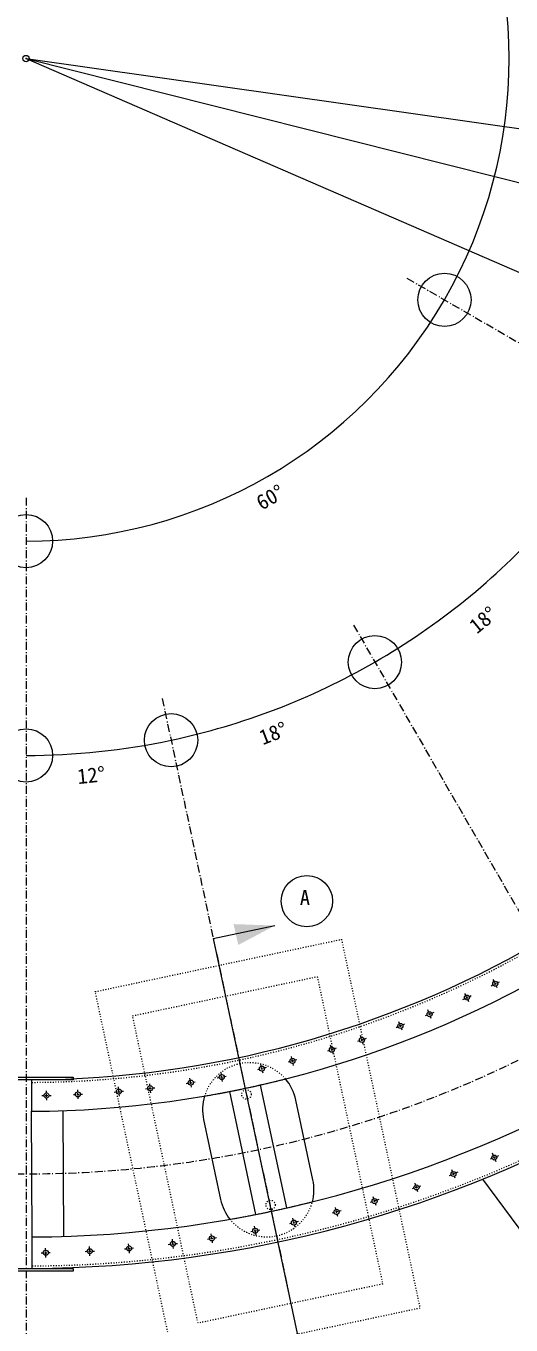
# Model space of a CAD drawing. Units: millimetres, scale not verified. Extents: x -3900 to 3900, y -2750 to 2750.
# Drawn here: x -1449 to -678, y -1712 to 355 of the extents above; entities that cross this region are included whole.
import ezdxf
from ezdxf.enums import TextEntityAlignment as Align

# ---------------------------------------------------------------- set-up
doc = ezdxf.new("R2010")
doc.units = ezdxf.units.MM
doc.header["$LTSCALE"] = 20
doc.header["$PDMODE"] = 32
doc.header["$PDSIZE"] = 10
doc.linetypes.add('USER5', pattern=[0.208282, 0.069427, -0.138855])
doc.linetypes.add('USER6', pattern=[1.041641, 0.625, -0.208282, 0.069427, -0.138931])
doc.layers.add('0-1_IMPORTED', color=30, linetype='Continuous', lineweight=18)
doc.styles.add('ＭＳ ゴシック', font='')
doc.styles.get('ＭＳ ゴシック').set_extended_font_data('MS Gothic')

msp = doc.modelspace()

# ---------------------------------------------------------------- linework, layer by layer
at = {"layer": '0-1_IMPORTED', "color": 1}
for p, q in [((-1448.5, 302.8), (42.09, -344.31)), ((-1448.5, 302.8), (272.59, -131.32)), ((-1448.5, 302.8), (457.4, 32.26)), ((-1150.86, -1097.47), (-1053.05, -1076.67)), ((-1150.86, -1097.47), (-1008.06, -1769.32)), ((-723.16, -1480.32), (-541.31, -1726.31))]:
    msp.add_line(p, q, dxfattribs=at)
at = {"layer": '0-1_IMPORTED', "color": 1, "linetype": 'USER6'}
for p, q in [((-843.24, -46.65), (395.75, -761.98)), ((-1448.5, -396.1), (-1448.5, -1826.75)), ((-928.04, -598.67), (-443.5, -1437.91)), ((-1232.08, -715.38), (-1030.6, -1663.28))]:
    msp.add_line(p, q, dxfattribs=at)
at = {"layer": '0-1_IMPORTED'}
for p, q in [((-709.29, -1172.43), (-706.58, -1171.12)), ((-704.59, -1165.39), (-705.9, -1162.68)), ((-704.52, -1170.12), (-700.92, -1168.38)), ((-701.85, -1171.05), (-703.59, -1167.45)), ((-699.54, -1175.82), (-700.85, -1173.11)), ((-698.86, -1167.38), (-696.15, -1166.07)), ((-754.32, -1194.4), (-751.61, -1193.08)), ((-749.62, -1187.36), (-750.93, -1184.64)), ((-749.55, -1192.09), (-745.95, -1190.34)), ((-746.88, -1193.02), (-748.62, -1189.41)), ((-744.57, -1197.79), (-745.88, -1195.07)), ((-743.89, -1189.35), (-741.18, -1188.03)), ((-811.19, -1219.3), (-813.99, -1220.43)), ((-808.83, -1213.72), (-809.96, -1210.92)), ((-805.36, -1216.94), (-809.07, -1218.44)), ((-806.47, -1219.54), (-807.97, -1215.84)), ((-800.45, -1214.95), (-803.25, -1216.08)), ((-857.55, -1238.03), (-860.35, -1239.16)), ((-855.18, -1232.45), (-856.31, -1229.65)), ((-851.72, -1235.67), (-855.43, -1237.17)), ((-852.83, -1238.27), (-854.33, -1234.57)), ((-846.81, -1233.68), (-849.6, -1234.81)), ((-804.48, -1224.46), (-805.61, -1221.66)), ((-918.82, -1260.02), (-921.69, -1260.96)), ((-916.09, -1254.62), (-917.03, -1251.75)), ((-912.85, -1258.06), (-916.65, -1259.31)), ((-914.13, -1260.59), (-915.37, -1256.79)), ((-907.81, -1256.41), (-910.68, -1257.35)), ((-850.84, -1243.19), (-851.97, -1240.39)), ((-966.47, -1275.51), (-969.34, -1276.45)), ((-963.74, -1270.1), (-964.68, -1267.23)), ((-960.5, -1273.55), (-964.3, -1274.79)), ((-961.77, -1276.07), (-963.02, -1272.27)), ((-960.12, -1281.11), (-961.06, -1278.24)), ((-955.46, -1271.89), (-958.33, -1272.83)), ((-912.47, -1265.62), (-913.41, -1262.76)), ((-1074.62, -1300.08), (-1075.35, -1297.15)), ((-1029.23, -1293.18), (-1032.16, -1293.91)), ((-1023.13, -1291.66), (-1027.01, -1292.63)), ((-1026.11, -1287.98), (-1026.84, -1285.06)), ((-1024.59, -1294.08), (-1025.56, -1290.2)), ((-1023.3, -1299.23), (-1024.03, -1296.3)), ((-1017.99, -1290.37), (-1020.91, -1291.1)), ((-1439.09, -1372.18), (-1439.2, -1322.18)), ((-1187.43, -1322.27), (-1187.95, -1319.3)), ((-1144.56, -1319.04), (-1141.58, -1318.52)), ((-1139.33, -1318.13), (-1135.39, -1317.45)), ((-1138.09, -1313.57), (-1138.61, -1310.6)), ((-1137.02, -1319.76), (-1137.7, -1315.82)), ((-1136.11, -1324.99), (-1136.63, -1322.02)), ((-1133.14, -1317.06), (-1130.17, -1316.55)), ((-1077.74, -1305.27), (-1080.67, -1306)), ((-1071.65, -1303.75), (-1075.53, -1304.72)), ((-1073.1, -1306.18), (-1074.07, -1302.3)), ((-1071.82, -1311.32), (-1072.55, -1308.4)), ((-1066.5, -1302.47), (-1069.43, -1303.2)), ((-1416.05, -1342.79), (-1416.16, -1339.77)), ((-1366.08, -1341.04), (-1366.19, -1338.03)), ((-1365.86, -1347.32), (-1366, -1343.32)), ((-1308.15, -1341.54), (-1305.15, -1341.22)), ((-1302.88, -1340.99), (-1298.9, -1340.57)), ((-1301.34, -1336.51), (-1301.65, -1333.51)), ((-1300.68, -1342.76), (-1301.1, -1338.79)), ((-1296.63, -1340.33), (-1293.63, -1340.01)), ((-1258.43, -1336.31), (-1255.43, -1336)), ((-1253.15, -1335.76), (-1249.18, -1335.34)), ((-1251.61, -1331.29), (-1251.93, -1328.29)), ((-1250.96, -1337.54), (-1251.37, -1333.56)), ((-1250.4, -1342.81), (-1250.72, -1339.81)), ((-1246.9, -1335.1), (-1243.9, -1334.79)), ((-1193.9, -1327.74), (-1190.92, -1327.22)), ((-1188.67, -1326.83), (-1184.73, -1326.15)), ((-1186.36, -1328.46), (-1187.04, -1324.52)), ((-1185.46, -1333.69), (-1185.97, -1330.72)), ((-1182.48, -1325.76), (-1179.51, -1325.25)), ((-1083.12, -1536.43), (-1124.7, -1340.8)), ((-1034.21, -1526.03), (-1075.79, -1330.4)), ((-1423.2, -1347.32), (-1420.19, -1347.22)), ((-1417.9, -1347.14), (-1413.9, -1347)), ((-1415.83, -1349.07), (-1415.97, -1345.07)), ((-1415.65, -1354.37), (-1415.75, -1351.35)), ((-1411.62, -1346.92), (-1408.6, -1346.81)), ((-1373.23, -1345.58), (-1370.22, -1345.47)), ((-1367.93, -1345.39), (-1363.93, -1345.25)), ((-1365.68, -1352.62), (-1365.78, -1349.61)), ((-1361.65, -1345.17), (-1358.63, -1345.07)), ((-1300.13, -1348.04), (-1300.44, -1345.04)), ((-992.58, -1481.4), (-1019.61, -1354.24)), ((-1438.62, -1572.18), (-1439.67, -1372.18)), ((-1388.62, -1571.91), (-1389.67, -1371.91)), ((-1166.33, -1385.43), (-1139.3, -1512.59)), ((-705.9, -1441.77), (-707.03, -1438.97)), ((-702.44, -1444.99), (-706.15, -1446.49)), ((-703.55, -1447.59), (-705.05, -1443.88)), ((-697.53, -1443), (-700.32, -1444.13)), ((-770.8, -1467.99), (-771.93, -1465.19)), ((-708.27, -1447.35), (-711.07, -1448.48)), ((-701.56, -1452.51), (-702.69, -1449.71)), ((-829.32, -1489.29), (-830.26, -1486.42)), ((-773.17, -1473.57), (-775.97, -1474.7)), ((-767.34, -1471.21), (-771.05, -1472.71)), ((-768.45, -1473.82), (-769.95, -1470.11)), ((-766.46, -1478.73), (-767.59, -1475.94)), ((-762.43, -1469.23), (-765.22, -1470.36)), ((-895.89, -1510.92), (-896.84, -1508.05)), ((-832.06, -1494.7), (-834.92, -1495.64)), ((-826.08, -1492.74), (-829.88, -1493.99)), ((-827.36, -1495.26), (-828.61, -1491.46)), ((-825.71, -1500.3), (-826.65, -1497.43)), ((-821.05, -1491.08), (-823.91, -1492.02)), ((-955.92, -1528.14), (-956.65, -1525.21)), ((-898.63, -1516.33), (-901.5, -1517.27)), ((-892.66, -1514.37), (-896.46, -1515.62)), ((-893.93, -1516.89), (-895.18, -1513.09)), ((-892.28, -1521.93), (-893.22, -1519.06)), ((-887.62, -1512.71), (-890.49, -1513.66)), ((-1020.87, -1548.75), (-1024.75, -1549.71)), ((-1023.85, -1545.07), (-1024.58, -1542.15)), ((-1022.32, -1551.17), (-1023.29, -1547.29)), ((-1015.72, -1547.46), (-1018.65, -1548.19)), ((-959.05, -1533.33), (-961.97, -1534.06)), ((-952.95, -1531.81), (-956.83, -1532.78)), ((-954.4, -1534.24), (-955.37, -1530.36)), ((-953.12, -1539.38), (-953.85, -1536.45)), ((-947.8, -1530.53), (-950.73, -1531.26)), ((-1153.87, -1570.21), (-1154.38, -1567.24)), ((-1091.4, -1563.52), (-1088.42, -1563.01)), ((-1086.17, -1562.62), (-1082.23, -1561.93)), ((-1084.93, -1558.05), (-1085.45, -1555.08)), ((-1083.86, -1564.25), (-1084.54, -1560.31)), ((-1082.96, -1569.47), (-1083.47, -1566.5)), ((-1079.98, -1561.54), (-1077.01, -1561.03)), ((-1026.97, -1550.27), (-1029.89, -1551)), ((-1021.04, -1556.32), (-1021.77, -1553.39)), ((-1438.5, -1622.18), (-1438.62, -1572.18)), ((-1417.32, -1592.98), (-1417.43, -1589.97)), ((-1347.36, -1590.54), (-1347.47, -1587.52)), ((-1291.97, -1591.21), (-1288.97, -1590.9)), ((-1286.69, -1590.66), (-1282.72, -1590.24)), ((-1285.15, -1586.19), (-1285.47, -1583.19)), ((-1284.5, -1592.44), (-1284.91, -1588.46)), ((-1280.44, -1590), (-1277.44, -1589.69)), ((-1222.35, -1583.9), (-1219.35, -1583.58)), ((-1217.08, -1583.34), (-1213.1, -1582.93)), ((-1215.54, -1578.87), (-1215.85, -1575.87)), ((-1214.88, -1585.12), (-1215.3, -1581.15)), ((-1214.33, -1590.4), (-1214.64, -1587.4)), ((-1210.83, -1582.69), (-1207.83, -1582.37)), ((-1160.33, -1575.68), (-1157.36, -1575.16)), ((-1155.11, -1574.77), (-1151.17, -1574.09)), ((-1152.8, -1576.4), (-1153.48, -1572.46)), ((-1151.89, -1581.63), (-1152.41, -1578.65)), ((-1148.91, -1573.7), (-1145.94, -1573.19)), ((-1424.47, -1597.52), (-1421.45, -1597.41)), ((-1419.17, -1597.33), (-1415.17, -1597.2)), ((-1417.1, -1599.26), (-1417.24, -1595.27)), ((-1416.92, -1604.56), (-1417.02, -1601.55)), ((-1412.89, -1597.12), (-1409.87, -1597.01)), ((-1354.51, -1595.08), (-1351.5, -1594.97)), ((-1349.21, -1594.89), (-1345.22, -1594.75)), ((-1347.14, -1596.82), (-1347.28, -1592.82)), ((-1346.96, -1602.12), (-1347.06, -1599.11)), ((-1342.93, -1594.67), (-1339.92, -1594.57)), ((-1283.94, -1597.71), (-1284.26, -1594.71))]:
    msp.add_line(p, q, dxfattribs=at)
at = {"layer": '0-1_IMPORTED', "linetype": 'USER5'}
for points in [[(-1338.44, -1181.76), (-947.18, -1098.59), (-822.43, -1685.48), (-1213.69, -1768.65)], [(-1279.13, -1220.27), (-985.69, -1157.9), (-881.73, -1646.97), (-1175.18, -1709.34)]]:
    msp.add_lwpolyline(points, close=True, dxfattribs=at)
at = {"layer": '0-1_IMPORTED'}
for points in [[(-1523.5, -1317.72), (-1373.5, -1317.72), (-1373.5, -1322.22), (-1523.5, -1322.22)], [(-1523.5, -1622.18), (-1373.5, -1622.18), (-1373.5, -1626.68), (-1523.5, -1626.68)]]:
    msp.add_lwpolyline(points, close=True, dxfattribs=at)
at = {"layer": '0-1_IMPORTED', "color": 1, "linetype": 'USER6'}
msp.add_circle((-1448.5, 302.8), 1775, dxfattribs=at)
at = {"layer": '0-1_IMPORTED', "color": 1}
for centre, radius in [((-783.56, -81.1), 42.34), ((-1448.5, -465), 42.34), ((-894.09, -657.47), 42.34), ((-1217.96, -781.79), 42.34), ((-1448.5, -806.02), 42.34), ((-1002.24, -1037.82), 40.82)]:
    msp.add_circle(centre, radius, dxfattribs=at)
at = {"layer": '0-1_IMPORTED'}
for centre in [(-702.72, -1169.25), (-747.75, -1191.22), (-807.22, -1217.69), (-853.58, -1236.42), (-914.75, -1258.69), (-962.4, -1274.17), (-1073.59, -1304.24), (-1025.07, -1292.14), (-1186.7, -1326.49), (-1137.36, -1317.79), (-1415.9, -1347.07), (-1365.93, -1345.32), (-1300.89, -1340.78), (-1251.17, -1335.55), (-704.3, -1445.74), (-769.2, -1471.96), (-827.98, -1493.36), (-954.89, -1532.3), (-894.56, -1514.99), (-1022.81, -1549.23), (-1153.14, -1574.43), (-1084.2, -1562.28), (-1347.21, -1594.82), (-1284.7, -1590.45), (-1215.09, -1583.13), (-1417.17, -1597.26)]:
    msp.add_circle(centre, 4, dxfattribs=at)
at = {"layer": '0-1_IMPORTED', "linetype": 'USER5'}
for centre in [(-1098.17, -1345.38), (-1059.77, -1521.24)]:
    msp.add_circle(centre, 7.5, dxfattribs=at)
at = {"layer": '0-1_IMPORTED', "color": 1}
for radius, start, end in [(767.8, 330.00002, 30.00002), (767.8, 270.00001, 330.00002), (1108.82, 300.00002, 318.00002), (1108.82, 282.00001, 300.00002), (1108.82, 270.00002, 282.00001)]:
    msp.add_arc((-1448.5, 302.8), radius, start, end, dxfattribs=at)
at = {"layer": '0-1_IMPORTED', "linetype": 'USER5'}
for centre, radius, start, end in [((-1448.5, 302.8), 1629, 270.3265, 329.64743), ((-1448.5, 302.8), 1921, 270.29767, 329.70238), ((-1092.97, -1369.83), 75, 102.0001, 163.06576), ((-1092.97, -1369.83), 75, 40.93416, 102.00009), ((-1448.5, 302.79), 1675, 279.75421, 284.24583), ((-1448.5, 302.8), 1875, 279.95377, 284.04627), ((-1065.94, -1496.99), 75, 282, 345.20942), ((-1065.94, -1496.99), 75, 218.79055, 282.00009)]:
    msp.add_arc(centre, radius, start, end, dxfattribs=at)
at = {"layer": '0-1_IMPORTED'}
for centre, radius, start, end in [((-1448.5, 302.8), 1625, 270.32775, 329.64743), ((-1448.5, 302.8), 1675, 270.32109, 329.65814), ((-1448.5, 302.8), 1875, 270.30202, 329.69426), ((-1448.5, 302.8), 1925, 270.29766, 329.70238), ((-1448.5, 302.79), 1675, 279.75421, 284.24583), ((-1092.97, -1369.83), 75, 12, 40.93544), ((-1092.97, -1369.83), 75, 163.06451, 191.99995), ((-1065.94, -1496.99), 75, 345.20843, 12.00009), ((-1065.94, -1496.99), 75, 192, 218.79159), ((-1448.5, 302.8), 1875, 279.95377, 284.04627)]:
    msp.add_arc(centre, radius, start, end, dxfattribs=at)
msp.add_point((-1448.5, 302.8), dxfattribs=at)
at = {"layer": '0-1_IMPORTED', "color": 1}
msp.add_solid([(-1053.05, -1076.67), (-1111.09, -1107.54), (-1118.75, -1074.38)], dxfattribs=at)

# ---------------------------------------------------------------- texts
at = {"layer": '0-1_IMPORTED', "color": 7, "style": 'ＭＳ ゴシック'}
for s, rotation, p in [('60°', 29.999, (-1070.19, -422.82)), ('18°', 38.999, (-727.46, -619.12)), ('18°', 20.999, (-1069.71, -796.44)), ('12°', 5.999, (-1364.97, -858.74))]:
    msp.add_text(s, height=23.88, rotation=rotation, dxfattribs=at).set_placement(p, align=Align.BOTTOM_LEFT)
msp.add_text('A', height=23.88, dxfattribs=at).set_placement((-1013.41, -1051.37), align=Align.BOTTOM_LEFT)

doc.saveas('drawing.dxf')
